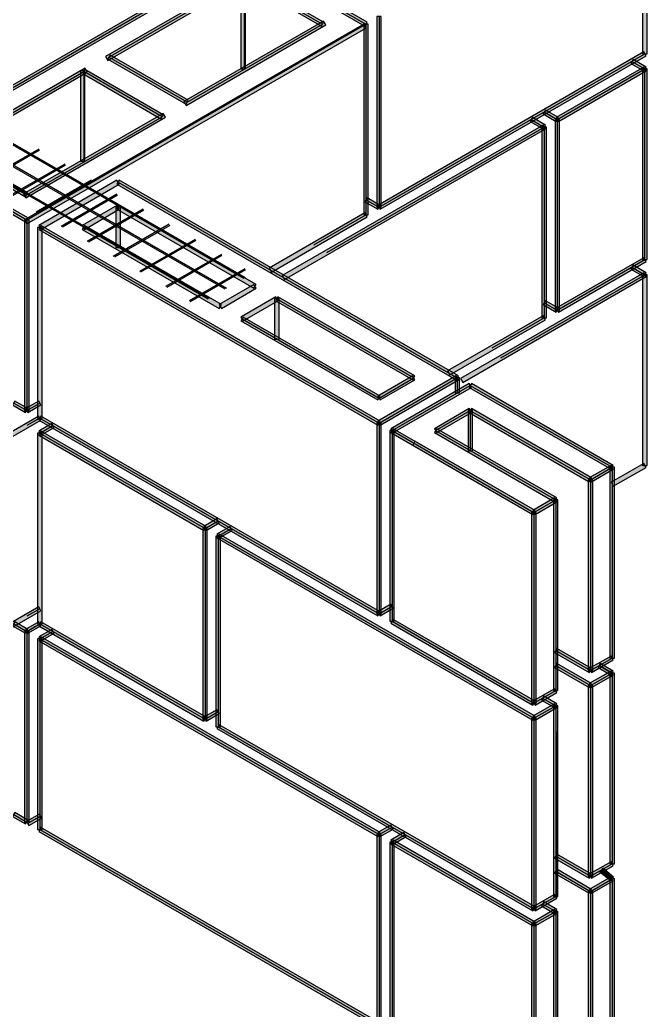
# Model space of a CAD drawing. Extents: x 0 to 119, y 0 to 84.
# Drawn here: x 39.422 to 41.921, y 32.613 to 36.561 of the extents above; entities that cross this region are included whole.
import ezdxf

# ---------------------------------------------------------------- set-up
doc = ezdxf.new("R2010")
doc.units = 0
doc.header["$MEASUREMENT"] = 0
doc.layers.add('10', color=252, linetype='CONTINUOUS')
doc.layers.add('12', color=170, linetype='CONTINUOUS')

msp = doc.modelspace()

# ---------------------------------------------------------------- linework, layer by layer
at = {"layer": '10', "color": 252, "linetype": 'Continuous'}
for p, q in [((38.965098, 36.043322), (40.316098, 36.823322)), ((40.316098, 36.823322), (40.801072, 36.543322)), ((39.777201, 36.41219), (40.316098, 36.723322)), ((40.316098, 36.723322), (40.316098, 36.363322)), ((40.316098, 36.723322), (40.627867, 36.543322)), ((40.853034, 36.573322), (40.853034, 35.813322)), ((40.853034, 36.573322), (40.853034, 35.813322)), ((39.450072, 35.763322), (40.801072, 36.543322)), ((39.450072, 35.763322), (40.801072, 36.543322)), ((40.08897, 36.23219), (40.627867, 36.543322)), ((40.801072, 36.543322), (40.801072, 35.783322)), ((40.08897, 36.23219), (39.777201, 36.41219)), ((40.853034, 35.813322), (41.912181, 36.424821)), ((41.86022, 36.394821), (41.912181, 36.364821)), ((41.563174, 36.163322), (41.912181, 36.364821)), ((41.912181, 35.604821), (41.912181, 36.364821)), ((39.138303, 36.043322), (39.677201, 36.354455)), ((39.677201, 36.354455), (39.677201, 35.994455)), ((39.98897, 36.174455), (39.677201, 36.354455)), ((39.450072, 35.863322), (39.98897, 36.174455)), ((41.459251, 36.163322), (41.511213, 36.133322)), ((41.511213, 36.193322), (41.563174, 36.163322)), ((41.563174, 36.163322), (41.563174, 35.403322)), ((40.645188, 35.633322), (41.511213, 36.133322)), ((41.511213, 36.133322), (41.511213, 35.373322)), ((38.965098, 36.043322), (39.450072, 35.763322)), ((38.965098, 36.043322), (39.450072, 35.763322)), ((39.138303, 36.043322), (39.450072, 35.863322)), ((39.450072, 35.763322), (39.935047, 36.043322)), ((39.813803, 35.913322), (41.164803, 35.133322)), ((40.801072, 35.843322), (40.853034, 35.813322)), ((39.450072, 35.763322), (39.450072, 35.003322)), ((40.593226, 35.663322), (40.801072, 35.783322)), ((39.502034, 35.733322), (40.853034, 34.953322)), ((41.563174, 35.403322), (41.912181, 35.604821)), ((41.86022, 35.574821), (41.912181, 35.544821)), ((41.86022, 35.574821), (41.912181, 35.544821)), ((41.338008, 35.213322), (41.912181, 35.544821)), ((40.446002, 35.448322), (40.991598, 35.133322)), ((41.511213, 35.433322), (41.563174, 35.403322)), ((40.307438, 35.368322), (40.853034, 35.053322)), ((41.303367, 35.253322), (41.511213, 35.373322)), ((40.853034, 34.953322), (41.164803, 35.133322)), ((40.853034, 35.053322), (40.991598, 35.133322)), ((41.164803, 35.133322), (41.164803, 35.073322)), ((40.904995, 34.923322), (41.216764, 35.103322)), ((41.216764, 35.103322), (41.781846, 34.777072)), ((39.398111, 35.033322), (39.450072, 35.003322)), ((39.450072, 35.003322), (39.502034, 35.033322)), ((41.0782, 34.923322), (41.216764, 35.003322)), ((41.216764, 35.003322), (41.695243, 34.727072)), ((41.216764, 35.003322), (41.216764, 34.843322)), ((39.502034, 34.973322), (39.450072, 34.943322)), ((39.502034, 34.973322), (40.853034, 34.193322)), ((39.502034, 34.913322), (39.553996, 34.943322)), ((40.853034, 34.953322), (40.853034, 34.193322)), ((40.853034, 34.953322), (40.853034, 34.193322)), ((40.853034, 34.953322), (40.853034, 34.193322)), ((39.502034, 34.913322), (40.160213, 34.533322)), ((40.904995, 34.923322), (40.904995, 34.163322)), ((40.904995, 34.923322), (41.470077, 34.597072)), ((41.0782, 34.923322), (41.556679, 34.647072)), ((41.0782, 34.923322), (41.556679, 34.647072)), ((41.695243, 34.727072), (41.781846, 34.777072)), ((41.695243, 34.727072), (41.781846, 34.777072)), ((41.781846, 34.777072), (41.781846, 34.017072)), ((41.695243, 34.727072), (41.695243, 33.967072)), ((41.470077, 34.597072), (41.556679, 34.647072)), ((41.556679, 34.647072), (41.556679, 33.887072)), ((41.470077, 34.597072), (41.470077, 33.837072)), ((41.470077, 34.597072), (41.470077, 33.837072)), ((40.160213, 34.533322), (40.212175, 34.563322)), ((40.160213, 34.533322), (40.160213, 33.773322)), ((40.212175, 34.503322), (40.264136, 34.533322)), ((40.212175, 34.503322), (40.212175, 33.743322)), ((40.212175, 34.503322), (41.470077, 33.777072)), ((39.502034, 34.213322), (39.450072, 34.183322)), ((40.853034, 34.193322), (40.904995, 34.223322)), ((39.398111, 34.153322), (39.450072, 34.123322)), ((39.450072, 34.123322), (39.502034, 34.153322)), ((39.502034, 34.153322), (40.160213, 33.773322)), ((40.904995, 34.163322), (41.470077, 33.837072)), ((39.450072, 34.123322), (39.484713, 34.143322)), ((39.450072, 34.123322), (39.484713, 34.143322)), ((39.450072, 34.123322), (39.450072, 33.363322)), ((39.502034, 34.093322), (39.553996, 34.123322)), ((39.502034, 34.093322), (39.502034, 33.333322)), ((39.502034, 34.093322), (40.853034, 33.313322)), ((41.556679, 34.047072), (41.695243, 33.967072)), ((41.556679, 33.987072), (41.695243, 33.907072)), ((41.695243, 33.967072), (41.781846, 34.017072)), ((41.729884, 33.987072), (41.781846, 33.957072)), ((41.695243, 33.907072), (41.781846, 33.957072)), ((41.695243, 33.907072), (41.781846, 33.957072)), ((41.781846, 33.957072), (41.781846, 33.197072)), ((41.470077, 33.837072), (41.556679, 33.887072)), ((41.695243, 33.907072), (41.695243, 33.147072)), ((41.504718, 33.857072), (41.556679, 33.827072)), ((40.160213, 33.773322), (40.212175, 33.803322)), ((41.470077, 33.777072), (41.556679, 33.827072)), ((41.556679, 33.827072), (41.556679, 33.067072)), ((41.470077, 33.777072), (41.470077, 33.017072)), ((40.212175, 33.743322), (41.470077, 33.017072)), ((41.563174, 33.723322), (41.563174, 33.070822)), ((39.398111, 33.393322), (39.450072, 33.363322)), ((39.453153, 33.357166), (39.505114, 33.387166)), ((39.453153, 33.357166), (39.487794, 33.377166)), ((39.453153, 33.357166), (39.487794, 33.377166)), ((39.502034, 33.333322), (40.853034, 32.553322)), ((40.853034, 33.313322), (40.904995, 33.343322)), ((40.853034, 33.313322), (40.853034, 32.553322)), ((40.904995, 33.283322), (40.956957, 33.313322)), ((40.904995, 33.283322), (40.904995, 32.523322)), ((40.904995, 33.283322), (41.470077, 32.957072)), ((41.556679, 33.227072), (41.695243, 33.147072)), ((41.556679, 33.167072), (41.695243, 33.087072)), ((41.695243, 33.147072), (41.781846, 33.197072)), ((41.729884, 33.167072), (41.781846, 33.137072)), ((41.695243, 33.087072), (41.781846, 33.137072)), ((41.781846, 33.137072), (41.781846, 32.377072)), ((41.695243, 33.087072), (41.695243, 32.327072)), ((41.470077, 33.017072), (41.556679, 33.067072)), ((41.470077, 32.957072), (41.556679, 33.007072)), ((41.504718, 33.037072), (41.556679, 33.007072)), ((41.556679, 33.007072), (41.556679, 32.247072)), ((41.470077, 32.957072), (41.470077, 32.197072))]:
    msp.add_line(p, q, dxfattribs=at)
for points in [[(41.921181, 37.184821), (41.903181, 37.184821), (41.903181, 36.424821), (41.921181, 36.424821), (41.921181, 37.184821)], [(40.320598, 36.815528), (40.311598, 36.831116), (38.960598, 36.051116), (38.969598, 36.035528), (40.320598, 36.815528)], [(40.796572, 36.535528), (40.805572, 36.551116), (40.320598, 36.831116), (40.311598, 36.815528), (40.796572, 36.535528)], [(40.328918, 36.720332), (40.319918, 36.73592), (39.7637, 36.414788), (39.7727, 36.399199), (40.328918, 36.720332)], [(40.320598, 36.72592), (40.302598, 36.72592), (40.302598, 36.36592), (40.320598, 36.36592), (40.320598, 36.72592)], [(40.623367, 36.535528), (40.632367, 36.551116), (40.320598, 36.731116), (40.311598, 36.715528), (40.623367, 36.535528)], [(40.640687, 36.540332), (40.631687, 36.55592), (40.075469, 36.234788), (40.084469, 36.219199), (40.640687, 36.540332)], [(40.844034, 35.813322), (40.862034, 35.813322), (40.862034, 36.573322), (40.844034, 36.573322), (40.844034, 35.813322)], [(40.801072, 36.527734), (40.792072, 36.543322), (39.441072, 35.763322), (39.450072, 35.747734), (40.801072, 36.527734)], [(40.810072, 36.543322), (40.792072, 36.543322), (40.792072, 35.783322), (40.810072, 35.783322), (40.810072, 36.543322)], [(40.08447, 36.224395), (40.09347, 36.239984), (39.781701, 36.419984), (39.772701, 36.404395), (40.08447, 36.224395)], [(41.916681, 36.417027), (41.907681, 36.432616), (40.848534, 35.821116), (40.857534, 35.805528), (41.916681, 36.417027)], [(41.907681, 36.357027), (41.916681, 36.372616), (41.86472, 36.402616), (41.85572, 36.387027), (41.907681, 36.357027)], [(39.691004, 36.352032), (39.682004, 36.36762), (39.125786, 36.046488), (39.134786, 36.030899), (39.691004, 36.352032)], [(39.681701, 36.357053), (39.663701, 36.357053), (39.663701, 35.997053), (39.681701, 35.997053), (39.681701, 36.357053)], [(39.98447, 36.16666), (39.99347, 36.182249), (39.681701, 36.362249), (39.672701, 36.34666), (39.98447, 36.16666)], [(41.916681, 36.357027), (41.907681, 36.372616), (41.558674, 36.171116), (41.567674, 36.155528), (41.916681, 36.357027)], [(41.903181, 35.604821), (41.921181, 35.604821), (41.921181, 36.364821), (41.903181, 36.364821), (41.903181, 35.604821)], [(41.558674, 36.155528), (41.567674, 36.171116), (41.515713, 36.201116), (41.506713, 36.185528), (41.558674, 36.155528)], [(40.002782, 36.172037), (39.993782, 36.187626), (39.437564, 35.866493), (39.446564, 35.850905), (40.002782, 36.172037)], [(41.506713, 36.125528), (41.515713, 36.141116), (41.463751, 36.171116), (41.454751, 36.155528), (41.506713, 36.125528)], [(41.572174, 36.163322), (41.554174, 36.163322), (41.554174, 35.403322), (41.572174, 35.403322), (41.572174, 36.163322)], [(40.467482, 35.541116), (40.476482, 35.525528), (41.515713, 36.125528), (41.506713, 36.141116), (40.467482, 35.541116)], [(41.520213, 36.133322), (41.502213, 36.133322), (41.502213, 35.373322), (41.520213, 35.373322), (41.520213, 36.133322)], [(39.445572, 35.755528), (39.454572, 35.771116), (38.969598, 36.051116), (38.960598, 36.035528), (39.445572, 35.755528)], [(39.445572, 35.855528), (39.454572, 35.871116), (39.142803, 36.051116), (39.133803, 36.035528), (39.445572, 35.855528)], [(39.497534, 35.741116), (39.506534, 35.725528), (39.818303, 35.905528), (39.809303, 35.921116), (39.497534, 35.741116)], [(41.160303, 35.125528), (41.169303, 35.141116), (39.818303, 35.921116), (39.809303, 35.905528), (41.160303, 35.125528)], [(40.848534, 35.805528), (40.857534, 35.821116), (40.805572, 35.851116), (40.796572, 35.835528), (40.848534, 35.805528)], [(39.818303, 35.805528), (39.809303, 35.821116), (39.670739, 35.741116), (39.679739, 35.725528), (39.818303, 35.805528)], [(39.822803, 35.813322), (39.804803, 35.813322), (39.804803, 35.653322), (39.822803, 35.653322), (39.822803, 35.813322)], [(39.818303, 35.821116), (39.809303, 35.805528), (40.354899, 35.490528), (40.363899, 35.506116), (39.818303, 35.821116)], [(39.441072, 35.003322), (39.459072, 35.003322), (39.459072, 35.763322), (39.441072, 35.763322), (39.441072, 35.003322)], [(40.805572, 35.775528), (40.796572, 35.791116), (40.415521, 35.571116), (40.424521, 35.555528), (40.805572, 35.775528)], [(39.511034, 35.733322), (39.493034, 35.733322), (39.493034, 34.973322), (39.511034, 34.973322), (39.511034, 35.733322)], [(39.506534, 35.741116), (39.497534, 35.725528), (40.848534, 34.945528), (40.857534, 34.961116), (39.506534, 35.741116)], [(40.216335, 35.410528), (40.225335, 35.426116), (39.679739, 35.741116), (39.670739, 35.725528), (40.216335, 35.410528)], [(41.558674, 35.411116), (41.567674, 35.395528), (41.916681, 35.597027), (41.907681, 35.612616), (41.558674, 35.411116)], [(41.907681, 35.537027), (41.916681, 35.552616), (41.86472, 35.582616), (41.85572, 35.567027), (41.907681, 35.537027)], [(41.177623, 35.131116), (41.186623, 35.115528), (41.916681, 35.537027), (41.907681, 35.552616), (41.177623, 35.131116)], [(41.921181, 35.544821), (41.903181, 35.544821), (41.903181, 34.784821), (41.921181, 34.784821), (41.921181, 35.544821)], [(40.216335, 35.426116), (40.225335, 35.410528), (40.363899, 35.490528), (40.354899, 35.506116), (40.216335, 35.426116)], [(40.302938, 35.376116), (40.311938, 35.360528), (40.450502, 35.440528), (40.441502, 35.456116), (40.302938, 35.376116)], [(40.455002, 35.448322), (40.437002, 35.448322), (40.437002, 35.288322), (40.455002, 35.288322), (40.455002, 35.448322)], [(40.450502, 35.456116), (40.441502, 35.440528), (40.987098, 35.125528), (40.996098, 35.141116), (40.450502, 35.456116)], [(41.558674, 35.395528), (41.567674, 35.411116), (41.515713, 35.441116), (41.506713, 35.425528), (41.558674, 35.395528)], [(40.848534, 35.045528), (40.857534, 35.061116), (40.311938, 35.376116), (40.302938, 35.360528), (40.848534, 35.045528)], [(41.515713, 35.365528), (41.506713, 35.381116), (41.125662, 35.161116), (41.134662, 35.145528), (41.515713, 35.365528)], [(40.848534, 34.961116), (40.857534, 34.945528), (41.169303, 35.125528), (41.160303, 35.141116), (40.848534, 34.961116)], [(40.996098, 35.125528), (40.987098, 35.141116), (40.848534, 35.061116), (40.857534, 35.045528), (40.996098, 35.125528)], [(41.173803, 35.133322), (41.155803, 35.133322), (41.155803, 35.073322), (41.173803, 35.073322), (41.173803, 35.133322)], [(41.221264, 35.095528), (41.212264, 35.111116), (40.900495, 34.931116), (40.909495, 34.915528), (41.221264, 35.095528)], [(41.221264, 35.111116), (41.212264, 35.095528), (41.777346, 34.769278), (41.786346, 34.784866), (41.221264, 35.111116)], [(39.402611, 35.041116), (39.393611, 35.025528), (39.445572, 34.995528), (39.454572, 35.011116), (39.402611, 35.041116)], [(39.445572, 35.011116), (39.454572, 34.995528), (39.506534, 35.025528), (39.497534, 35.041116), (39.445572, 35.011116)], [(38.885896, 34.627987), (38.894896, 34.612398), (39.506534, 34.965528), (39.497534, 34.981116), (38.885896, 34.627987)], [(39.506534, 34.981116), (39.497534, 34.965528), (40.848534, 34.185528), (40.857534, 34.201116), (39.506534, 34.981116)], [(41.0737, 34.931116), (41.0827, 34.915528), (41.221264, 34.995528), (41.212264, 35.011116), (41.0737, 34.931116)], [(41.225764, 35.003322), (41.207764, 35.003322), (41.207764, 34.843322), (41.225764, 34.843322), (41.225764, 35.003322)], [(41.221264, 35.011116), (41.212264, 34.995528), (41.690743, 34.719278), (41.699743, 34.734866), (41.221264, 35.011116)], [(39.497534, 34.921116), (39.506534, 34.905528), (39.558496, 34.935528), (39.549496, 34.951116), (39.497534, 34.921116)], [(40.844034, 34.193322), (40.862034, 34.193322), (40.862034, 34.953322), (40.844034, 34.953322), (40.844034, 34.193322)], [(39.493034, 34.153322), (39.511034, 34.153322), (39.511034, 34.913322), (39.493034, 34.913322), (39.493034, 34.153322)], [(39.506534, 34.921116), (39.497534, 34.905528), (40.155713, 34.525528), (40.164713, 34.541116), (39.506534, 34.921116)], [(40.913995, 34.923322), (40.895995, 34.923322), (40.895995, 34.163322), (40.913995, 34.163322), (40.913995, 34.923322)], [(40.909495, 34.931116), (40.900495, 34.915528), (41.465577, 34.589278), (41.474577, 34.604866), (40.909495, 34.931116)], [(41.0827, 34.931116), (41.0737, 34.915528), (41.552179, 34.639278), (41.561179, 34.654866), (41.0827, 34.931116)], [(40.996098, 34.881116), (40.987098, 34.865528), (41.465577, 34.589278), (41.474577, 34.604866), (40.996098, 34.881116)], [(41.690743, 34.734866), (41.699743, 34.719278), (41.786346, 34.769278), (41.777346, 34.784866), (41.690743, 34.734866)], [(41.790846, 34.777072), (41.772846, 34.777072), (41.772846, 34.017072), (41.790846, 34.017072), (41.790846, 34.777072)], [(41.916681, 34.777027), (41.907681, 34.792616), (41.777346, 34.717366), (41.786346, 34.701778), (41.916681, 34.777027)], [(41.686243, 33.967072), (41.704243, 33.967072), (41.704243, 34.727072), (41.686243, 34.727072), (41.686243, 33.967072)], [(41.465577, 34.604866), (41.474577, 34.589278), (41.561179, 34.639278), (41.552179, 34.654866), (41.465577, 34.604866)], [(41.565679, 34.647072), (41.547679, 34.647072), (41.547679, 33.887072), (41.565679, 33.887072), (41.565679, 34.647072)], [(41.461077, 33.837072), (41.479077, 33.837072), (41.479077, 34.597072), (41.461077, 34.597072), (41.461077, 33.837072)], [(40.155713, 34.541116), (40.164713, 34.525528), (40.216675, 34.555528), (40.207675, 34.571116), (40.155713, 34.541116)], [(40.207675, 34.511116), (40.216675, 34.495528), (40.268636, 34.525528), (40.259636, 34.541116), (40.207675, 34.511116)], [(40.169213, 34.533322), (40.151213, 34.533322), (40.151213, 33.773322), (40.169213, 33.773322), (40.169213, 34.533322)], [(40.203175, 33.743322), (40.221175, 33.743322), (40.221175, 34.503322), (40.203175, 34.503322), (40.203175, 33.743322)], [(41.465577, 33.769278), (41.474577, 33.784866), (40.216675, 34.511116), (40.207675, 34.495528), (41.465577, 33.769278)], [(40.848534, 34.201116), (40.857534, 34.185528), (40.909495, 34.215528), (40.900495, 34.231116), (40.848534, 34.201116)], [(38.885896, 33.867987), (38.894896, 33.852398), (39.506534, 34.205528), (39.497534, 34.221116), (38.885896, 33.867987)], [(39.445572, 34.115528), (39.454572, 34.131116), (39.402611, 34.161116), (39.393611, 34.145528), (39.445572, 34.115528)], [(39.445572, 34.131116), (39.454572, 34.115528), (39.506534, 34.145528), (39.497534, 34.161116), (39.445572, 34.131116)], [(40.155713, 33.765528), (40.164713, 33.781116), (39.506534, 34.161116), (39.497534, 34.145528), (40.155713, 33.765528)], [(40.909495, 34.171116), (40.900495, 34.155528), (41.465577, 33.829278), (41.474577, 33.844866), (40.909495, 34.171116)], [(39.441072, 33.363322), (39.459072, 33.363322), (39.459072, 34.123322), (39.441072, 34.123322), (39.441072, 33.363322)], [(39.497534, 34.101116), (39.506534, 34.085528), (39.558496, 34.115528), (39.549496, 34.131116), (39.497534, 34.101116)], [(39.511034, 34.093322), (39.493034, 34.093322), (39.493034, 33.333322), (39.511034, 33.333322), (39.511034, 34.093322)], [(39.506534, 34.101116), (39.497534, 34.085528), (40.848534, 33.305528), (40.857534, 33.321116), (39.506534, 34.101116)], [(41.561179, 34.054866), (41.552179, 34.039278), (41.690743, 33.959278), (41.699743, 33.974866), (41.561179, 34.054866)], [(41.561179, 33.994866), (41.552179, 33.979278), (41.690743, 33.899278), (41.699743, 33.914866), (41.561179, 33.994866)], [(41.556679, 33.987072), (41.695243, 33.907072), (41.781846, 33.957072), (41.729884, 33.987072)], [(41.786346, 34.009278), (41.777346, 34.024866), (41.690743, 33.974866), (41.699743, 33.959278), (41.786346, 34.009278)], [(41.777346, 33.949278), (41.786346, 33.964866), (41.734384, 33.994866), (41.725384, 33.979278), (41.777346, 33.949278)], [(41.690743, 33.914866), (41.699743, 33.899278), (41.786346, 33.949278), (41.777346, 33.964866), (41.690743, 33.914866)], [(41.790846, 33.957072), (41.772846, 33.957072), (41.772846, 33.197072), (41.790846, 33.197072), (41.790846, 33.957072)], [(41.561179, 33.879278), (41.552179, 33.894866), (41.465577, 33.844866), (41.474577, 33.829278), (41.561179, 33.879278)], [(41.686243, 33.147072), (41.704243, 33.147072), (41.704243, 33.907072), (41.686243, 33.907072), (41.686243, 33.147072)], [(41.465577, 33.784866), (41.474577, 33.769278), (41.561179, 33.819278), (41.552179, 33.834866), (41.465577, 33.784866)], [(41.552179, 33.819278), (41.561179, 33.834866), (41.509218, 33.864866), (41.500218, 33.849278), (41.552179, 33.819278)], [(40.155713, 33.781116), (40.164713, 33.765528), (40.216675, 33.795528), (40.207675, 33.811116), (40.155713, 33.781116)], [(41.565679, 33.827072), (41.547679, 33.827072), (41.547679, 33.067072), (41.565679, 33.067072), (41.565679, 33.827072)], [(41.465577, 33.009278), (41.474577, 33.024866), (40.216675, 33.751116), (40.207675, 33.735528), (41.465577, 33.009278)], [(41.461077, 33.017072), (41.479077, 33.017072), (41.479077, 33.777072), (41.461077, 33.777072), (41.461077, 33.017072)], [(39.402611, 33.401116), (39.393611, 33.385528), (39.445572, 33.355528), (39.454572, 33.371116), (39.402611, 33.401116)], [(39.448653, 33.364961), (39.457653, 33.349372), (39.509614, 33.379372), (39.500614, 33.394961), (39.448653, 33.364961)], [(39.506534, 33.341116), (39.497534, 33.325528), (40.848534, 32.545528), (40.857534, 32.561116), (39.506534, 33.341116)], [(40.848534, 33.321116), (40.857534, 33.305528), (40.909495, 33.335528), (40.900495, 33.351116), (40.848534, 33.321116)], [(40.961457, 33.305528), (40.952457, 33.321116), (40.900495, 33.291116), (40.909495, 33.275528), (40.961457, 33.305528)], [(40.844034, 32.553322), (40.862034, 32.553322), (40.862034, 33.313322), (40.844034, 33.313322), (40.844034, 32.553322)], [(40.913995, 33.283322), (40.895995, 33.283322), (40.895995, 32.523322), (40.913995, 32.523322), (40.913995, 33.283322)], [(40.909495, 33.291116), (40.900495, 33.275528), (41.465577, 32.949278), (41.474577, 32.964866), (40.909495, 33.291116)], [(41.690743, 33.139278), (41.699743, 33.154866), (41.561179, 33.234866), (41.552179, 33.219278), (41.690743, 33.139278)], [(41.786346, 33.189278), (41.777346, 33.204866), (41.690743, 33.154866), (41.699743, 33.139278), (41.786346, 33.189278)], [(41.561179, 33.174866), (41.552179, 33.159278), (41.690743, 33.079278), (41.699743, 33.094866), (41.561179, 33.174866)], [(41.776188, 33.130073), (41.787503, 33.144071), (41.744202, 33.179071), (41.732887, 33.165073), (41.776188, 33.130073)], [(41.690743, 33.094866), (41.699743, 33.079278), (41.786346, 33.129278), (41.777346, 33.144866), (41.690743, 33.094866)], [(41.790846, 33.137072), (41.772846, 33.137072), (41.772846, 32.377072), (41.790846, 32.377072), (41.790846, 33.137072)], [(41.686243, 32.327072), (41.704243, 32.327072), (41.704243, 33.087072), (41.686243, 33.087072), (41.686243, 32.327072)], [(41.561179, 33.059278), (41.552179, 33.074866), (41.465577, 33.024866), (41.474577, 33.009278), (41.561179, 33.059278)], [(41.552179, 32.999278), (41.561179, 33.014866), (41.509218, 33.044866), (41.500218, 33.029278), (41.552179, 32.999278)], [(41.465577, 32.964866), (41.474577, 32.949278), (41.561179, 32.999278), (41.552179, 33.014866), (41.465577, 32.964866)], [(41.565679, 33.007072), (41.547679, 33.007072), (41.547679, 32.247072), (41.565679, 32.247072), (41.565679, 33.007072)], [(41.461077, 32.197072), (41.479077, 32.197072), (41.479077, 32.957072), (41.461077, 32.957072), (41.461077, 32.197072)]]:
    msp.add_lwpolyline(points, dxfattribs=at)
for points in [[(41.921181, 37.184821), (41.903181, 37.184821), (41.903181, 36.424821)], [(41.921181, 37.184821), (41.903181, 36.424821), (41.921181, 36.424821)], [(41.921181, 37.184821), (41.921181, 36.424821), (41.921181, 37.184821)], [(40.320598, 36.815528), (40.311598, 36.831116), (38.960598, 36.051116)], [(40.796572, 36.535528), (40.320598, 36.831116), (40.311598, 36.815528)], [(40.796572, 36.535528), (40.805572, 36.551116), (40.320598, 36.831116)], [(40.320598, 36.815528), (38.960598, 36.051116), (38.969598, 36.035528)], [(40.320598, 36.815528), (38.969598, 36.035528), (40.320598, 36.815528)], [(40.796572, 36.535528), (40.311598, 36.815528), (40.796572, 36.535528)], [(40.328918, 36.720332), (40.319918, 36.73592), (39.7637, 36.414788)], [(40.328918, 36.720332), (39.7637, 36.414788), (39.7727, 36.399199)], [(40.328918, 36.720332), (39.7727, 36.399199), (40.328918, 36.720332)], [(40.320598, 36.72592), (40.302598, 36.72592), (40.302598, 36.36592)], [(40.320598, 36.72592), (40.302598, 36.36592), (40.320598, 36.36592)], [(40.623367, 36.535528), (40.320598, 36.731116), (40.311598, 36.715528)], [(40.623367, 36.535528), (40.311598, 36.715528), (40.623367, 36.535528)], [(40.623367, 36.535528), (40.632367, 36.551116), (40.320598, 36.731116)], [(40.320598, 36.72592), (40.320598, 36.36592), (40.320598, 36.72592)], [(40.640687, 36.540332), (40.631687, 36.55592), (40.075469, 36.234788)], [(40.844034, 35.813322), (40.862034, 35.813322), (40.862034, 36.573322)], [(40.844034, 35.813322), (40.862034, 36.573322), (40.844034, 36.573322)], [(40.844034, 35.813322), (40.844034, 36.573322), (40.844034, 35.813322)], [(40.801072, 36.527734), (40.792072, 36.543322), (39.441072, 35.763322)], [(40.801072, 36.527734), (39.441072, 35.763322), (39.450072, 35.747734)], [(40.801072, 36.527734), (39.450072, 35.747734), (40.801072, 36.527734)], [(40.640687, 36.540332), (40.075469, 36.234788), (40.084469, 36.219199)], [(40.640687, 36.540332), (40.084469, 36.219199), (40.640687, 36.540332)], [(40.810072, 36.543322), (40.792072, 36.543322), (40.792072, 35.783322)], [(40.810072, 36.543322), (40.792072, 35.783322), (40.810072, 35.783322)], [(40.810072, 36.543322), (40.810072, 35.783322), (40.810072, 36.543322)], [(40.08447, 36.224395), (39.781701, 36.419984), (39.772701, 36.404395)], [(40.08447, 36.224395), (39.772701, 36.404395), (40.08447, 36.224395)], [(40.08447, 36.224395), (40.09347, 36.239984), (39.781701, 36.419984)], [(41.916681, 36.417027), (41.907681, 36.432616), (40.848534, 35.821116)], [(41.916681, 36.417027), (40.848534, 35.821116), (40.857534, 35.805528)], [(41.916681, 36.417027), (40.857534, 35.805528), (41.916681, 36.417027)], [(41.907681, 36.357027), (41.86472, 36.402616), (41.85572, 36.387027)], [(41.907681, 36.357027), (41.916681, 36.372616), (41.86472, 36.402616)], [(39.691004, 36.352032), (39.682004, 36.36762), (39.125786, 36.046488)], [(39.681701, 36.357053), (39.663701, 36.357053), (39.663701, 35.997053)], [(39.681701, 36.357053), (39.663701, 35.997053), (39.681701, 35.997053)], [(39.98447, 36.16666), (39.681701, 36.362249), (39.672701, 36.34666)], [(39.98447, 36.16666), (39.99347, 36.182249), (39.681701, 36.362249)], [(39.681701, 36.357053), (39.681701, 35.997053), (39.681701, 36.357053)], [(41.916681, 36.357027), (41.907681, 36.372616), (41.558674, 36.171116)], [(41.916681, 36.357027), (41.558674, 36.171116), (41.567674, 36.155528)], [(41.916681, 36.357027), (41.567674, 36.155528), (41.916681, 36.357027)], [(41.907681, 36.357027), (41.85572, 36.387027), (41.907681, 36.357027)], [(41.903181, 35.604821), (41.921181, 35.604821), (41.921181, 36.364821)], [(41.903181, 35.604821), (41.921181, 36.364821), (41.903181, 36.364821)], [(41.903181, 35.604821), (41.903181, 36.364821), (41.903181, 35.604821)], [(39.691004, 36.352032), (39.125786, 36.046488), (39.134786, 36.030899)], [(39.691004, 36.352032), (39.134786, 36.030899), (39.691004, 36.352032)], [(39.98447, 36.16666), (39.672701, 36.34666), (39.98447, 36.16666)], [(41.558674, 36.155528), (41.515713, 36.201116), (41.506713, 36.185528)], [(41.558674, 36.155528), (41.567674, 36.171116), (41.515713, 36.201116)], [(40.002782, 36.172037), (39.993782, 36.187626), (39.437564, 35.866493)], [(40.002782, 36.172037), (39.437564, 35.866493), (39.446564, 35.850905)], [(40.002782, 36.172037), (39.446564, 35.850905), (40.002782, 36.172037)], [(41.506713, 36.125528), (41.463751, 36.171116), (41.454751, 36.155528)], [(41.506713, 36.125528), (41.515713, 36.141116), (41.463751, 36.171116)], [(41.558674, 36.155528), (41.506713, 36.185528), (41.558674, 36.155528)], [(41.572174, 36.163322), (41.554174, 36.163322), (41.554174, 35.403322)], [(41.572174, 36.163322), (41.554174, 35.403322), (41.572174, 35.403322)], [(41.572174, 36.163322), (41.572174, 35.403322), (41.572174, 36.163322)], [(40.467482, 35.541116), (41.515713, 36.125528), (41.506713, 36.141116)], [(40.467482, 35.541116), (41.506713, 36.141116), (40.467482, 35.541116)], [(40.467482, 35.541116), (40.476482, 35.525528), (41.515713, 36.125528)], [(41.506713, 36.125528), (41.454751, 36.155528), (41.506713, 36.125528)], [(41.520213, 36.133322), (41.502213, 36.133322), (41.502213, 35.373322)], [(41.520213, 36.133322), (41.502213, 35.373322), (41.520213, 35.373322)], [(41.520213, 36.133322), (41.520213, 35.373322), (41.520213, 36.133322)], [(39.445572, 35.755528), (38.969598, 36.051116), (38.960598, 36.035528)], [(39.445572, 35.755528), (39.454572, 35.771116), (38.969598, 36.051116)], [(39.445572, 35.855528), (39.142803, 36.051116), (39.133803, 36.035528)], [(39.445572, 35.855528), (39.454572, 35.871116), (39.142803, 36.051116)], [(39.445572, 35.755528), (38.960598, 36.035528), (39.445572, 35.755528)], [(39.445572, 35.855528), (39.133803, 36.035528), (39.445572, 35.855528)], [(39.497534, 35.741116), (39.818303, 35.905528), (39.809303, 35.921116)], [(39.497534, 35.741116), (39.809303, 35.921116), (39.497534, 35.741116)], [(41.160303, 35.125528), (39.818303, 35.921116), (39.809303, 35.905528)], [(41.160303, 35.125528), (41.169303, 35.141116), (39.818303, 35.921116)], [(39.497534, 35.741116), (39.506534, 35.725528), (39.818303, 35.905528)], [(41.160303, 35.125528), (39.809303, 35.905528), (41.160303, 35.125528)], [(40.848534, 35.805528), (40.805572, 35.851116), (40.796572, 35.835528)], [(40.848534, 35.805528), (40.857534, 35.821116), (40.805572, 35.851116)], [(39.818303, 35.805528), (39.809303, 35.821116), (39.670739, 35.741116)], [(39.818303, 35.805528), (39.670739, 35.741116), (39.679739, 35.725528)], [(39.818303, 35.805528), (39.679739, 35.725528), (39.818303, 35.805528)], [(39.822803, 35.813322), (39.804803, 35.813322), (39.804803, 35.653322)], [(39.822803, 35.813322), (39.804803, 35.653322), (39.822803, 35.653322)], [(39.818303, 35.821116), (39.809303, 35.805528), (40.354899, 35.490528)], [(39.818303, 35.821116), (40.354899, 35.490528), (40.363899, 35.506116)], [(39.818303, 35.821116), (40.363899, 35.506116), (39.818303, 35.821116)], [(39.822803, 35.813322), (39.822803, 35.653322), (39.822803, 35.813322)], [(40.848534, 35.805528), (40.796572, 35.835528), (40.848534, 35.805528)], [(39.441072, 35.003322), (39.459072, 35.003322), (39.459072, 35.763322)], [(39.441072, 35.003322), (39.459072, 35.763322), (39.441072, 35.763322)], [(39.441072, 35.003322), (39.441072, 35.763322), (39.441072, 35.003322)], [(40.805572, 35.775528), (40.796572, 35.791116), (40.415521, 35.571116)], [(40.805572, 35.775528), (40.415521, 35.571116), (40.424521, 35.555528)], [(40.805572, 35.775528), (40.424521, 35.555528), (40.805572, 35.775528)], [(39.511034, 35.733322), (39.493034, 35.733322), (39.493034, 34.973322)], [(39.511034, 35.733322), (39.493034, 34.973322), (39.511034, 34.973322)], [(39.506534, 35.741116), (39.497534, 35.725528), (40.848534, 34.945528)], [(39.506534, 35.741116), (40.848534, 34.945528), (40.857534, 34.961116)], [(39.506534, 35.741116), (40.857534, 34.961116), (39.506534, 35.741116)], [(39.511034, 35.733322), (39.511034, 34.973322), (39.511034, 35.733322)], [(40.216335, 35.410528), (39.679739, 35.741116), (39.670739, 35.725528)], [(40.216335, 35.410528), (39.670739, 35.725528), (40.216335, 35.410528)], [(40.216335, 35.410528), (40.225335, 35.426116), (39.679739, 35.741116)], [(41.558674, 35.411116), (41.916681, 35.597027), (41.907681, 35.612616)], [(41.558674, 35.411116), (41.907681, 35.612616), (41.558674, 35.411116)], [(41.558674, 35.411116), (41.567674, 35.395528), (41.916681, 35.597027)], [(41.907681, 35.537027), (41.86472, 35.582616), (41.85572, 35.567027)], [(41.907681, 35.537027), (41.85572, 35.567027), (41.907681, 35.537027)], [(41.907681, 35.537027), (41.916681, 35.552616), (41.86472, 35.582616)], [(41.177623, 35.131116), (41.916681, 35.537027), (41.907681, 35.552616)], [(41.177623, 35.131116), (41.907681, 35.552616), (41.177623, 35.131116)], [(41.177623, 35.131116), (41.186623, 35.115528), (41.916681, 35.537027)], [(41.921181, 35.544821), (41.903181, 35.544821), (41.903181, 34.784821)], [(41.921181, 35.544821), (41.903181, 34.784821), (41.921181, 34.784821)], [(41.921181, 35.544821), (41.921181, 34.784821), (41.921181, 35.544821)], [(40.216335, 35.426116), (40.363899, 35.490528), (40.354899, 35.506116)], [(40.216335, 35.426116), (40.354899, 35.506116), (40.216335, 35.426116)], [(40.216335, 35.426116), (40.225335, 35.410528), (40.363899, 35.490528)], [(40.302938, 35.376116), (40.450502, 35.440528), (40.441502, 35.456116)], [(40.302938, 35.376116), (40.441502, 35.456116), (40.302938, 35.376116)], [(40.455002, 35.448322), (40.437002, 35.448322), (40.437002, 35.288322)], [(40.455002, 35.448322), (40.437002, 35.288322), (40.455002, 35.288322)], [(40.450502, 35.456116), (40.441502, 35.440528), (40.987098, 35.125528)], [(40.450502, 35.456116), (40.987098, 35.125528), (40.996098, 35.141116)], [(40.450502, 35.456116), (40.996098, 35.141116), (40.450502, 35.456116)], [(40.455002, 35.448322), (40.455002, 35.288322), (40.455002, 35.448322)], [(40.302938, 35.376116), (40.311938, 35.360528), (40.450502, 35.440528)], [(41.558674, 35.395528), (41.515713, 35.441116), (41.506713, 35.425528)], [(41.558674, 35.395528), (41.506713, 35.425528), (41.558674, 35.395528)], [(41.558674, 35.395528), (41.567674, 35.411116), (41.515713, 35.441116)], [(40.848534, 35.045528), (40.311938, 35.376116), (40.302938, 35.360528)], [(40.848534, 35.045528), (40.857534, 35.061116), (40.311938, 35.376116)], [(41.515713, 35.365528), (41.506713, 35.381116), (41.125662, 35.161116)], [(40.848534, 35.045528), (40.302938, 35.360528), (40.848534, 35.045528)], [(41.515713, 35.365528), (41.125662, 35.161116), (41.134662, 35.145528)], [(41.515713, 35.365528), (41.134662, 35.145528), (41.515713, 35.365528)], [(40.848534, 34.961116), (41.169303, 35.125528), (41.160303, 35.141116)], [(40.848534, 34.961116), (41.160303, 35.141116), (40.848534, 34.961116)], [(40.996098, 35.125528), (40.987098, 35.141116), (40.848534, 35.061116)], [(41.173803, 35.133322), (41.155803, 35.133322), (41.155803, 35.073322)], [(41.173803, 35.133322), (41.155803, 35.073322), (41.173803, 35.073322)], [(41.173803, 35.133322), (41.173803, 35.073322), (41.173803, 35.133322)], [(40.848534, 34.961116), (40.857534, 34.945528), (41.169303, 35.125528)], [(40.996098, 35.125528), (40.848534, 35.061116), (40.857534, 35.045528)], [(40.996098, 35.125528), (40.857534, 35.045528), (40.996098, 35.125528)], [(41.221264, 35.095528), (41.212264, 35.111116), (40.900495, 34.931116)], [(41.221264, 35.095528), (40.900495, 34.931116), (40.909495, 34.915528)], [(41.221264, 35.095528), (40.909495, 34.915528), (41.221264, 35.095528)], [(41.221264, 35.111116), (41.212264, 35.095528), (41.777346, 34.769278)], [(41.221264, 35.111116), (41.777346, 34.769278), (41.786346, 34.784866)], [(41.221264, 35.111116), (41.786346, 34.784866), (41.221264, 35.111116)], [(39.402611, 35.041116), (39.393611, 35.025528), (39.445572, 34.995528)], [(39.402611, 35.041116), (39.445572, 34.995528), (39.454572, 35.011116)], [(39.402611, 35.041116), (39.454572, 35.011116), (39.402611, 35.041116)], [(39.445572, 35.011116), (39.506534, 35.025528), (39.497534, 35.041116)], [(39.445572, 35.011116), (39.497534, 35.041116), (39.445572, 35.011116)], [(39.445572, 35.011116), (39.454572, 34.995528), (39.506534, 35.025528)], [(38.885896, 34.627987), (39.506534, 34.965528), (39.497534, 34.981116)], [(38.885896, 34.627987), (39.497534, 34.981116), (38.885896, 34.627987)], [(39.506534, 34.981116), (39.497534, 34.965528), (40.848534, 34.185528)], [(39.506534, 34.981116), (40.848534, 34.185528), (40.857534, 34.201116)], [(39.506534, 34.981116), (40.857534, 34.201116), (39.506534, 34.981116)], [(41.0737, 34.931116), (41.221264, 34.995528), (41.212264, 35.011116)], [(41.0737, 34.931116), (41.212264, 35.011116), (41.0737, 34.931116)], [(41.0737, 34.931116), (41.0827, 34.915528), (41.221264, 34.995528)], [(41.225764, 35.003322), (41.207764, 35.003322), (41.207764, 34.843322)], [(41.225764, 35.003322), (41.207764, 34.843322), (41.225764, 34.843322)], [(41.221264, 35.011116), (41.212264, 34.995528), (41.690743, 34.719278)], [(41.221264, 35.011116), (41.690743, 34.719278), (41.699743, 34.734866)], [(41.221264, 35.011116), (41.699743, 34.734866), (41.221264, 35.011116)], [(41.225764, 35.003322), (41.225764, 34.843322), (41.225764, 35.003322)], [(38.885896, 34.627987), (38.894896, 34.612398), (39.506534, 34.965528)], [(39.497534, 34.921116), (39.558496, 34.935528), (39.549496, 34.951116)], [(39.497534, 34.921116), (39.549496, 34.951116), (39.497534, 34.921116)], [(39.497534, 34.921116), (39.506534, 34.905528), (39.558496, 34.935528)], [(40.844034, 34.193322), (40.862034, 34.193322), (40.862034, 34.953322)], [(40.844034, 34.193322), (40.862034, 34.953322), (40.844034, 34.953322)], [(40.844034, 34.193322), (40.844034, 34.953322), (40.844034, 34.193322)], [(39.493034, 34.153322), (39.511034, 34.153322), (39.511034, 34.913322)], [(39.493034, 34.153322), (39.511034, 34.913322), (39.493034, 34.913322)], [(39.493034, 34.153322), (39.493034, 34.913322), (39.493034, 34.153322)], [(39.506534, 34.921116), (39.497534, 34.905528), (40.155713, 34.525528)], [(39.506534, 34.921116), (40.155713, 34.525528), (40.164713, 34.541116)], [(39.506534, 34.921116), (40.164713, 34.541116), (39.506534, 34.921116)], [(40.913995, 34.923322), (40.895995, 34.923322), (40.895995, 34.163322)], [(40.913995, 34.923322), (40.895995, 34.163322), (40.913995, 34.163322)], [(40.909495, 34.931116), (40.900495, 34.915528), (41.465577, 34.589278)], [(40.909495, 34.931116), (41.465577, 34.589278), (41.474577, 34.604866)], [(40.909495, 34.931116), (41.474577, 34.604866), (40.909495, 34.931116)], [(40.913995, 34.923322), (40.913995, 34.163322), (40.913995, 34.923322)], [(41.0827, 34.931116), (41.0737, 34.915528), (41.552179, 34.639278)], [(41.0827, 34.931116), (41.552179, 34.639278), (41.561179, 34.654866)], [(41.0827, 34.931116), (41.561179, 34.654866), (41.0827, 34.931116)], [(40.996098, 34.881116), (40.987098, 34.865528), (41.465577, 34.589278)], [(40.996098, 34.881116), (41.465577, 34.589278), (41.474577, 34.604866)], [(40.996098, 34.881116), (41.474577, 34.604866), (40.996098, 34.881116)], [(41.690743, 34.734866), (41.786346, 34.769278), (41.777346, 34.784866)], [(41.690743, 34.734866), (41.777346, 34.784866), (41.690743, 34.734866)], [(41.790846, 34.777072), (41.772846, 34.777072), (41.772846, 34.017072)], [(41.790846, 34.777072), (41.772846, 34.017072), (41.790846, 34.017072)], [(41.916681, 34.777027), (41.907681, 34.792616), (41.777346, 34.717366)], [(41.916681, 34.777027), (41.777346, 34.717366), (41.786346, 34.701778)], [(41.916681, 34.777027), (41.786346, 34.701778), (41.916681, 34.777027)], [(41.790846, 34.777072), (41.790846, 34.017072), (41.790846, 34.777072)], [(41.690743, 34.734866), (41.699743, 34.719278), (41.786346, 34.769278)], [(41.686243, 33.967072), (41.704243, 33.967072), (41.704243, 34.727072)], [(41.686243, 33.967072), (41.704243, 34.727072), (41.686243, 34.727072)], [(41.686243, 33.967072), (41.686243, 34.727072), (41.686243, 33.967072)], [(41.465577, 34.604866), (41.561179, 34.639278), (41.552179, 34.654866)], [(41.465577, 34.604866), (41.552179, 34.654866), (41.465577, 34.604866)], [(41.465577, 34.604866), (41.474577, 34.589278), (41.561179, 34.639278)], [(41.565679, 34.647072), (41.547679, 34.647072), (41.547679, 33.887072)], [(41.565679, 34.647072), (41.547679, 33.887072), (41.565679, 33.887072)], [(41.565679, 34.647072), (41.565679, 33.887072), (41.565679, 34.647072)], [(41.461077, 33.837072), (41.479077, 33.837072), (41.479077, 34.597072)], [(41.461077, 33.837072), (41.479077, 34.597072), (41.461077, 34.597072)], [(41.461077, 33.837072), (41.461077, 34.597072), (41.461077, 33.837072)], [(40.155713, 34.541116), (40.216675, 34.555528), (40.207675, 34.571116)], [(40.155713, 34.541116), (40.207675, 34.571116), (40.155713, 34.541116)], [(40.155713, 34.541116), (40.164713, 34.525528), (40.216675, 34.555528)], [(40.207675, 34.511116), (40.268636, 34.525528), (40.259636, 34.541116)], [(40.207675, 34.511116), (40.259636, 34.541116), (40.207675, 34.511116)], [(40.169213, 34.533322), (40.151213, 34.533322), (40.151213, 33.773322)], [(40.169213, 34.533322), (40.151213, 33.773322), (40.169213, 33.773322)], [(40.169213, 34.533322), (40.169213, 33.773322), (40.169213, 34.533322)], [(40.203175, 33.743322), (40.221175, 33.743322), (40.221175, 34.503322)], [(40.203175, 33.743322), (40.221175, 34.503322), (40.203175, 34.503322)], [(40.203175, 33.743322), (40.203175, 34.503322), (40.203175, 33.743322)], [(40.207675, 34.511116), (40.216675, 34.495528), (40.268636, 34.525528)], [(41.465577, 33.769278), (40.216675, 34.511116), (40.207675, 34.495528)], [(41.465577, 33.769278), (41.474577, 33.784866), (40.216675, 34.511116)], [(41.465577, 33.769278), (40.207675, 34.495528), (41.465577, 33.769278)], [(40.848534, 34.201116), (40.909495, 34.215528), (40.900495, 34.231116)], [(40.848534, 34.201116), (40.900495, 34.231116), (40.848534, 34.201116)], [(38.885896, 33.867987), (39.506534, 34.205528), (39.497534, 34.221116)], [(38.885896, 33.867987), (39.497534, 34.221116), (38.885896, 33.867987)], [(38.885896, 33.867987), (38.894896, 33.852398), (39.506534, 34.205528)], [(40.848534, 34.201116), (40.857534, 34.185528), (40.909495, 34.215528)], [(39.445572, 34.115528), (39.402611, 34.161116), (39.393611, 34.145528)], [(39.445572, 34.115528), (39.393611, 34.145528), (39.445572, 34.115528)], [(39.445572, 34.115528), (39.454572, 34.131116), (39.402611, 34.161116)], [(39.445572, 34.131116), (39.506534, 34.145528), (39.497534, 34.161116)], [(39.445572, 34.131116), (39.497534, 34.161116), (39.445572, 34.131116)], [(39.445572, 34.131116), (39.454572, 34.115528), (39.506534, 34.145528)], [(40.155713, 33.765528), (39.506534, 34.161116), (39.497534, 34.145528)], [(40.155713, 33.765528), (39.497534, 34.145528), (40.155713, 33.765528)], [(40.155713, 33.765528), (40.164713, 33.781116), (39.506534, 34.161116)], [(40.909495, 34.171116), (40.900495, 34.155528), (41.465577, 33.829278)], [(40.909495, 34.171116), (41.465577, 33.829278), (41.474577, 33.844866)], [(40.909495, 34.171116), (41.474577, 33.844866), (40.909495, 34.171116)], [(39.441072, 33.363322), (39.459072, 33.363322), (39.459072, 34.123322)], [(39.441072, 33.363322), (39.459072, 34.123322), (39.441072, 34.123322)], [(39.441072, 33.363322), (39.441072, 34.123322), (39.441072, 33.363322)], [(39.497534, 34.101116), (39.558496, 34.115528), (39.549496, 34.131116)], [(39.497534, 34.101116), (39.549496, 34.131116), (39.497534, 34.101116)], [(39.497534, 34.101116), (39.506534, 34.085528), (39.558496, 34.115528)], [(39.511034, 34.093322), (39.493034, 34.093322), (39.493034, 33.333322)], [(39.511034, 34.093322), (39.493034, 33.333322), (39.511034, 33.333322)], [(39.506534, 34.101116), (39.497534, 34.085528), (40.848534, 33.305528)], [(39.506534, 34.101116), (40.848534, 33.305528), (40.857534, 33.321116)], [(39.506534, 34.101116), (40.857534, 33.321116), (39.506534, 34.101116)], [(39.511034, 34.093322), (39.511034, 33.333322), (39.511034, 34.093322)], [(41.561179, 34.054866), (41.552179, 34.039278), (41.690743, 33.959278)], [(41.561179, 34.054866), (41.690743, 33.959278), (41.699743, 33.974866)], [(41.561179, 34.054866), (41.699743, 33.974866), (41.561179, 34.054866)], [(41.561179, 33.994866), (41.552179, 33.979278), (41.690743, 33.899278)], [(41.561179, 33.994866), (41.690743, 33.899278), (41.699743, 33.914866)], [(41.561179, 33.994866), (41.699743, 33.914866), (41.561179, 33.994866)], [(41.786346, 34.009278), (41.777346, 34.024866), (41.690743, 33.974866)], [(41.786346, 34.009278), (41.690743, 33.974866), (41.699743, 33.959278)], [(41.786346, 34.009278), (41.699743, 33.959278), (41.786346, 34.009278)], [(41.777346, 33.949278), (41.734384, 33.994866), (41.725384, 33.979278)], [(41.777346, 33.949278), (41.786346, 33.964866), (41.734384, 33.994866)], [(41.690743, 33.914866), (41.786346, 33.949278), (41.777346, 33.964866)], [(41.690743, 33.914866), (41.777346, 33.964866), (41.690743, 33.914866)], [(41.690743, 33.914866), (41.699743, 33.899278), (41.786346, 33.949278)], [(41.777346, 33.949278), (41.725384, 33.979278), (41.777346, 33.949278)], [(41.790846, 33.957072), (41.772846, 33.957072), (41.772846, 33.197072)], [(41.790846, 33.957072), (41.772846, 33.197072), (41.790846, 33.197072)], [(41.790846, 33.957072), (41.790846, 33.197072), (41.790846, 33.957072)], [(41.561179, 33.879278), (41.552179, 33.894866), (41.465577, 33.844866)], [(41.561179, 33.879278), (41.465577, 33.844866), (41.474577, 33.829278)], [(41.561179, 33.879278), (41.474577, 33.829278), (41.561179, 33.879278)], [(41.686243, 33.147072), (41.704243, 33.147072), (41.704243, 33.907072)], [(41.686243, 33.147072), (41.704243, 33.907072), (41.686243, 33.907072)], [(41.686243, 33.147072), (41.686243, 33.907072), (41.686243, 33.147072)], [(41.465577, 33.784866), (41.561179, 33.819278), (41.552179, 33.834866)], [(41.465577, 33.784866), (41.552179, 33.834866), (41.465577, 33.784866)], [(41.552179, 33.819278), (41.509218, 33.864866), (41.500218, 33.849278)], [(41.552179, 33.819278), (41.500218, 33.849278), (41.552179, 33.819278)], [(41.552179, 33.819278), (41.561179, 33.834866), (41.509218, 33.864866)], [(40.155713, 33.781116), (40.216675, 33.795528), (40.207675, 33.811116)], [(40.155713, 33.781116), (40.207675, 33.811116), (40.155713, 33.781116)], [(40.155713, 33.781116), (40.164713, 33.765528), (40.216675, 33.795528)], [(41.465577, 33.784866), (41.474577, 33.769278), (41.561179, 33.819278)], [(41.565679, 33.827072), (41.547679, 33.827072), (41.547679, 33.067072)], [(41.565679, 33.827072), (41.547679, 33.067072), (41.565679, 33.067072)], [(41.565679, 33.827072), (41.565679, 33.067072), (41.565679, 33.827072)], [(41.465577, 33.009278), (40.216675, 33.751116), (40.207675, 33.735528)], [(41.465577, 33.009278), (41.474577, 33.024866), (40.216675, 33.751116)], [(41.461077, 33.017072), (41.479077, 33.017072), (41.479077, 33.777072)], [(41.461077, 33.017072), (41.479077, 33.777072), (41.461077, 33.777072)], [(41.461077, 33.017072), (41.461077, 33.777072), (41.461077, 33.017072)], [(41.465577, 33.009278), (40.207675, 33.735528), (41.465577, 33.009278)], [(39.402611, 33.401116), (39.393611, 33.385528), (39.445572, 33.355528)], [(39.402611, 33.401116), (39.445572, 33.355528), (39.454572, 33.371116)], [(39.402611, 33.401116), (39.454572, 33.371116), (39.402611, 33.401116)], [(39.448653, 33.364961), (39.509614, 33.379372), (39.500614, 33.394961)], [(39.448653, 33.364961), (39.500614, 33.394961), (39.448653, 33.364961)], [(39.448653, 33.364961), (39.457653, 33.349372), (39.509614, 33.379372)], [(39.506534, 33.341116), (39.497534, 33.325528), (40.848534, 32.545528)], [(39.506534, 33.341116), (40.848534, 32.545528), (40.857534, 32.561116)], [(39.506534, 33.341116), (40.857534, 32.561116), (39.506534, 33.341116)], [(40.848534, 33.321116), (40.909495, 33.335528), (40.900495, 33.351116)], [(40.848534, 33.321116), (40.900495, 33.351116), (40.848534, 33.321116)], [(40.848534, 33.321116), (40.857534, 33.305528), (40.909495, 33.335528)], [(40.961457, 33.305528), (40.952457, 33.321116), (40.900495, 33.291116)], [(40.844034, 32.553322), (40.862034, 32.553322), (40.862034, 33.313322)], [(40.844034, 32.553322), (40.862034, 33.313322), (40.844034, 33.313322)], [(40.844034, 32.553322), (40.844034, 33.313322), (40.844034, 32.553322)], [(40.913995, 33.283322), (40.895995, 33.283322), (40.895995, 32.523322)], [(40.913995, 33.283322), (40.895995, 32.523322), (40.913995, 32.523322)], [(40.961457, 33.305528), (40.900495, 33.291116), (40.909495, 33.275528)], [(40.909495, 33.291116), (40.900495, 33.275528), (41.465577, 32.949278)], [(40.961457, 33.305528), (40.909495, 33.275528), (40.961457, 33.305528)], [(40.909495, 33.291116), (41.465577, 32.949278), (41.474577, 32.964866)], [(40.909495, 33.291116), (41.474577, 32.964866), (40.909495, 33.291116)], [(40.913995, 33.283322), (40.913995, 32.523322), (40.913995, 33.283322)], [(41.690743, 33.139278), (41.561179, 33.234866), (41.552179, 33.219278)], [(41.690743, 33.139278), (41.552179, 33.219278), (41.690743, 33.139278)], [(41.690743, 33.139278), (41.699743, 33.154866), (41.561179, 33.234866)], [(41.786346, 33.189278), (41.777346, 33.204866), (41.690743, 33.154866)], [(41.561179, 33.174866), (41.552179, 33.159278), (41.690743, 33.079278)], [(41.561179, 33.174866), (41.690743, 33.079278), (41.699743, 33.094866)], [(41.561179, 33.174866), (41.699743, 33.094866), (41.561179, 33.174866)], [(41.786346, 33.189278), (41.690743, 33.154866), (41.699743, 33.139278)], [(41.786346, 33.189278), (41.699743, 33.139278), (41.786346, 33.189278)], [(41.776188, 33.130073), (41.744202, 33.179071), (41.732887, 33.165073)], [(41.776188, 33.130073), (41.732887, 33.165073), (41.776188, 33.130073)], [(41.776188, 33.130073), (41.787503, 33.144071), (41.744202, 33.179071)], [(41.690743, 33.094866), (41.786346, 33.129278), (41.777346, 33.144866)], [(41.690743, 33.094866), (41.777346, 33.144866), (41.690743, 33.094866)], [(41.690743, 33.094866), (41.699743, 33.079278), (41.786346, 33.129278)], [(41.790846, 33.137072), (41.772846, 33.137072), (41.772846, 32.377072)], [(41.790846, 33.137072), (41.772846, 32.377072), (41.790846, 32.377072)], [(41.790846, 33.137072), (41.790846, 32.377072), (41.790846, 33.137072)], [(41.686243, 32.327072), (41.704243, 32.327072), (41.704243, 33.087072)], [(41.686243, 32.327072), (41.704243, 33.087072), (41.686243, 33.087072)], [(41.686243, 32.327072), (41.686243, 33.087072), (41.686243, 32.327072)], [(41.561179, 33.059278), (41.552179, 33.074866), (41.465577, 33.024866)], [(41.561179, 33.059278), (41.465577, 33.024866), (41.474577, 33.009278)], [(41.561179, 33.059278), (41.474577, 33.009278), (41.561179, 33.059278)], [(41.552179, 32.999278), (41.509218, 33.044866), (41.500218, 33.029278)], [(41.552179, 32.999278), (41.561179, 33.014866), (41.509218, 33.044866)], [(41.465577, 32.964866), (41.561179, 32.999278), (41.552179, 33.014866)], [(41.465577, 32.964866), (41.552179, 33.014866), (41.465577, 32.964866)], [(41.552179, 32.999278), (41.500218, 33.029278), (41.552179, 32.999278)], [(41.565679, 33.007072), (41.547679, 33.007072), (41.547679, 32.247072)], [(41.565679, 33.007072), (41.547679, 32.247072), (41.565679, 32.247072)], [(41.565679, 33.007072), (41.565679, 32.247072), (41.565679, 33.007072)], [(41.465577, 32.964866), (41.474577, 32.949278), (41.561179, 32.999278)], [(41.461077, 32.197072), (41.479077, 32.197072), (41.479077, 32.957072)], [(41.461077, 32.197072), (41.479077, 32.957072), (41.461077, 32.957072)], [(41.461077, 32.197072), (41.461077, 32.957072), (41.461077, 32.197072)]]:
    msp.add_solid(points, dxfattribs=at)
at = {"layer": '12', "color": 170, "linetype": 'Continuous'}
for p, q in [((40.315139, 35.529655), (39.219595, 36.162168)), ((40.320139, 35.532541), (39.222095, 36.166498)), ((40.24065, 35.486648), (39.142314, 36.120773)), ((40.24565, 35.489535), (39.144814, 36.125103)), ((40.172551, 35.447331), (39.069713, 36.084055)), ((40.177551, 35.450218), (39.072213, 36.088385)), ((39.497624, 36.045697), (39.275085, 35.917214)), ((39.500124, 36.041367), (39.280085, 35.914327)), ((39.601547, 35.985697), (39.379008, 35.857214)), ((39.604047, 35.981367), (39.384008, 35.854327)), ((39.70797, 35.921367), (39.487931, 35.794327)), ((39.71047, 35.917037), (39.492931, 35.791441)), ((39.809393, 35.865697), (39.586854, 35.737214)), ((39.811893, 35.861367), (39.591854, 35.734327)), ((39.913316, 35.805697), (39.690777, 35.677214)), ((39.915816, 35.801367), (39.695777, 35.674327)), ((40.017239, 35.745697), (39.7947, 35.617214)), ((40.019739, 35.741367), (39.7997, 35.614327)), ((40.121162, 35.685697), (39.898623, 35.557214)), ((40.123662, 35.681367), (39.903623, 35.554327)), ((40.225085, 35.625697), (40.002546, 35.497214)), ((40.227585, 35.621367), (40.007546, 35.494327)), ((40.318843, 35.568583), (40.096304, 35.4401)), ((40.321343, 35.564253), (40.101304, 35.437213))]:
    msp.add_line(p, q, dxfattribs=at)

doc.saveas('drawing.dxf')
